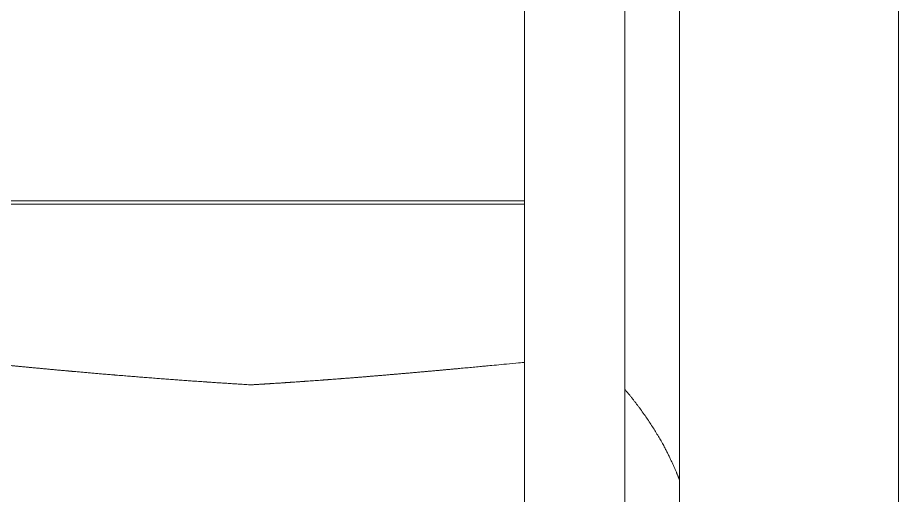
# Model space of a CAD drawing. Header units: millimetres. Extents: x -5 to 111, y -3 to 86.
# Drawn here: x 20.0167 to 20.065, y 48.01944 to 48.04566 of the extents above; entities that cross this region are included whole.
import ezdxf

# ---------------------------------------------------------------- set-up
doc = ezdxf.new("R2010")
doc.units = ezdxf.units.MM
doc.layers.add('A1I6----E-', color=3, linetype='Continuous', lineweight=25)

# ---------------------------------------------------------------- blocks, each defined once
blk = doc.blocks.new('Gruppe-436')
at = {"layer": 'A1I6----E-', "lineweight": 9}
for p, q in [((-30.747446, 5.326397), (-30.747446, 5.566397)), ((-30.735446, 5.326397), (-30.735446, 5.566397)), ((-30.735446, 5.566397), (-30.735446, 5.326397)), ((-30.750446, 5.552397), (-30.750446, 5.481653)), ((-30.755946, 5.492004), (-30.755946, 5.511791)), ((-30.755946, 5.492004), (-30.785946, 5.492004)), ((-30.755946, 5.491823), (-30.785946, 5.491823)), ((-30.755946, 5.491823), (-30.755946, 5.492004)), ((-30.755946, 5.491823), (-30.755946, 5.484849)), ((-30.755946, 5.484849), (-30.755946, 5.483137)), ((-30.755946, 5.483137), (-30.755946, 5.461717)), ((-30.750446, 5.481653), (-30.750446, 5.471397))]:
    blk.add_line(p, q, dxfattribs=at)
for points, weights, knots in [([(-30.785946, 5.483137), (-30.785263, 5.48307), (-30.78414, 5.482961), (-30.78323, 5.482874), (-30.782518, 5.482806), (-30.781805, 5.482739), (-30.781092, 5.482675), (-30.780893, 5.482657), (-30.780695, 5.482639), (-30.779586, 5.482539), (-30.778475, 5.482447), (-30.778406, 5.482441), (-30.778337, 5.482436), (-30.777089, 5.482332), (-30.77584, 5.482237), (-30.775827, 5.482236), (-30.775814, 5.482235), (-30.774591, 5.482143), (-30.773368, 5.482059), (-30.773355, 5.482058), (-30.773342, 5.482057), (-30.772144, 5.481975), (-30.770946, 5.481903), (-30.770946, 5.481903), (-30.770946, 5.481903)], [1, 1, 1, 1, 1, 0.999997144685, 1, 1, 1, 0.999994395857, 1, 1, 1, 0.999993663473, 1, 1, 1, 0.999992808146, 1, 1, 1, 0.999992803944, 1, 1, 1], [0, 0, 0, 1, 2, 3, 3, 4, 4, 5, 5, 6, 6, 7, 7, 8, 8, 9, 9, 10, 10, 11, 11, 12, 12, 13, 13, 13]), ([(-30.770946, 5.481903), (-30.770464, 5.481932), (-30.769983, 5.481963), (-30.769876, 5.481969), (-30.769769, 5.481976), (-30.769073, 5.48202), (-30.768378, 5.482069), (-30.768143, 5.482085), (-30.767908, 5.482102), (-30.767028, 5.482163), (-30.766148, 5.482231), (-30.766021, 5.482241), (-30.765893, 5.482251), (-30.765269, 5.4823), (-30.764645, 5.482351), (-30.76402, 5.482402), (-30.763396, 5.482455), (-30.762772, 5.482509), (-30.762148, 5.482564), (-30.761524, 5.482619), (-30.7609, 5.482675), (-30.760275, 5.482732), (-30.759651, 5.482789), (-30.759027, 5.482847), (-30.757779, 5.482964), (-30.755985, 5.483133), (-30.755965, 5.483135), (-30.755946, 5.483137)], [1, 0.999998916854, 1, 1, 1, 0.999995311553, 1, 1, 1, 0.999991715605, 1, 1, 1, 0.999998078471, 1, 0.999998557076, 1, 0.999998969931, 1, 0.999999312787, 1, 0.999999586328, 1, 1, 1, 1, 1, 1], [0, 0, 0, 1, 1, 2, 2, 3, 3, 4, 4, 5, 5, 6, 6, 7, 7, 8, 8, 9, 9, 10, 10, 11, 11, 12, 13, 13, 14, 14, 14])]:
    blk.add_rational_spline(points, weights, degree=2, knots=knots, dxfattribs=at)
blk.add_open_spline([(-30.747446, 5.476674), (-30.747682, 5.477285), (-30.748464, 5.478895), (-30.749713, 5.480788), (-30.750446, 5.481653)], degree=2, dxfattribs=at)

msp = doc.modelspace()

# ---------------------------------------------------------------- block references
at = {"layer": 'A1I6----E-'}
msp.add_blockref('Gruppe-436', (50.800446, 42.543603), dxfattribs=at)

doc.saveas('drawing.dxf')
